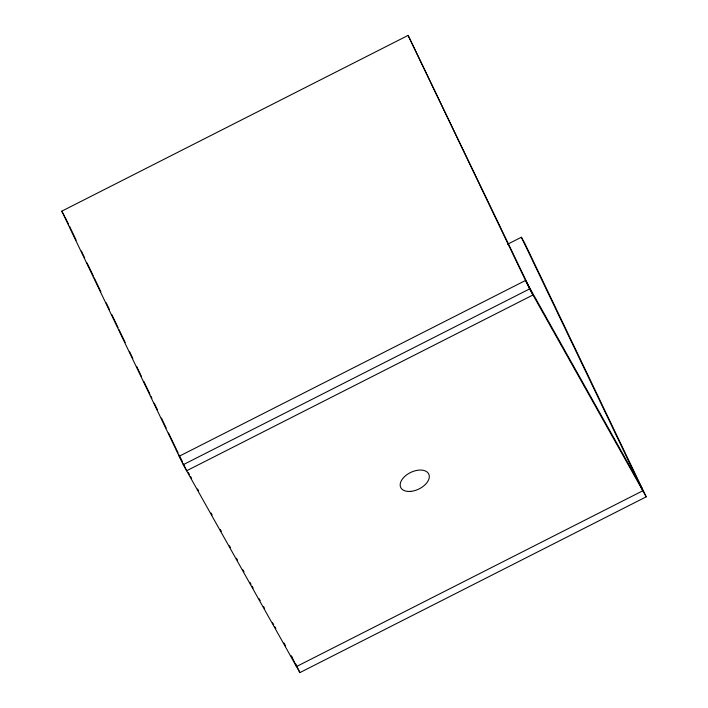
<?xml version="1.0" encoding="UTF-8"?>
<svg xmlns="http://www.w3.org/2000/svg" width="708" height="708" viewBox="0 0 708 708"><rect width="100%" height="100%" fill="white"/><g stroke="black" fill="none" stroke-linecap="round" stroke-linejoin="round"><path stroke-width="1.06" d="M507.583 244.233L521.362 237.242L524.761 243.295L646.227 496.821L299.891 672.6L183.239 464.705L61.773 211.179L408.109 35.4L532.974 294.979L186.638 470.758L183.31 463.793M183.239 464.705L529.584 288.926L646.227 496.821M642.174 488.37L525.531 280.474L179.195 456.253L182.434 462.023M61.773 211.179L64.685 216.365M188.372 472.608L189.452 474.537M190.532 476.466L191.611 478.387M197.559 488.971L198.638 490.901M211.055 513.035L212.135 514.964M220.232 529.398L221.312 531.327M229.419 545.762L230.498 547.691M236.437 558.276L237.516 560.196M242.915 569.825L243.994 571.745M249.942 582.339L251.021 584.259M252.101 586.189L253.181 588.109M259.119 598.702L260.199 600.623M263.438 606.402L264.518 608.322M272.615 622.766L273.695 624.686M274.775 626.615L275.854 628.536M283.961 642.97L285.581 645.864M290.979 655.484L292.059 657.413M521.362 237.242L642.829 490.768L296.493 666.547L291.731 656.599M408.109 35.4L529.584 288.926M295.838 664.148L299.891 672.6M65.171 217.232L68.508 224.188M69.455 226.179L76.128 240.101M81.367 251.03L84.703 257.995M87.084 262.969L93.279 275.89M94.226 277.881L100.899 291.793M106.138 302.732L109.475 309.697M111.855 314.662L118.05 327.592M118.997 329.574L125.192 342.504M129.476 351.451L132.812 358.407M136.626 366.363L141.388 376.302M143.768 381.276L149.963 394.206M150.919 396.188L151.866 398.179M154.247 403.153L157.583 410.109M161.397 418.065L166.159 428.004M168.539 432.977L178.071 452.863M179.018 454.846L182.354 461.811M410.72 491.387A15.541 9.248 -25.6 0 0 428.88 474.325A15.541 9.248 -25.6 0 0 404.604 476.572A15.541 9.248 -25.6 0 0 410.72 491.387"/></g></svg>
